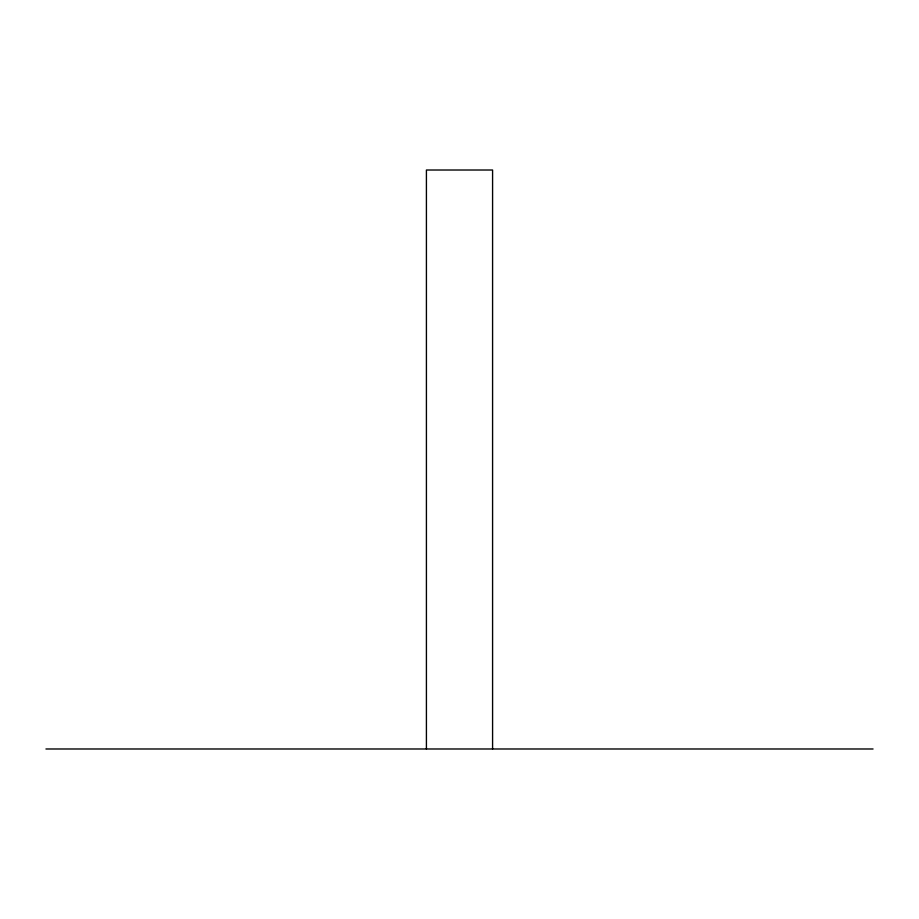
<?xml version="1.0" encoding="UTF-8"?>
<svg xmlns="http://www.w3.org/2000/svg" width="919" height="919" viewBox="0 0 919 919"><rect width="100%" height="100%" fill="white"/><g stroke="black" fill="none" stroke-linecap="round" stroke-linejoin="round"><path stroke-width="1.38" d="M45.95 748.985L873.05 748.985M492.584 748.985L492.584 170.015L426.416 170.015L426.416 748.985"/></g></svg>
